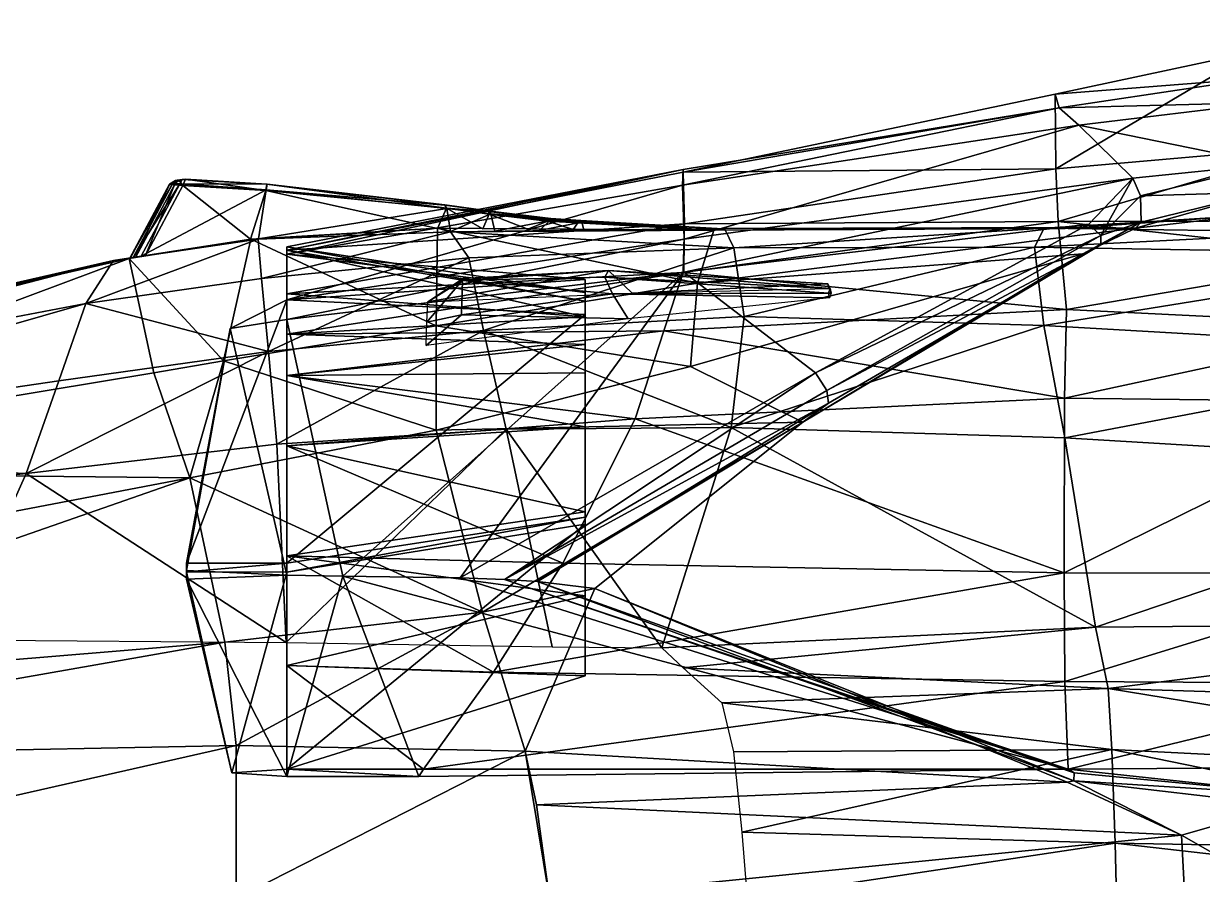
# Model space of a CAD drawing. Extents: x -9.8 to 5.7, y -5.1 to 5.1.
# Drawn here: x -4.6 to -2.585, y 0.041 to 1.496 of the extents above; entities that cross this region are included whole.
import ezdxf

# ---------------------------------------------------------------- set-up
doc = ezdxf.new("R2010")
doc.units = 0
doc.layers.add('ShapeIndexedFaceSet', color=250, linetype='CONTINUOUS')

msp = doc.modelspace()

# ---------------------------------------------------------------- meshes
at = {"layer": 'ShapeIndexedFaceSet', "color": 250}
mesh = msp.add_polyface(dxfattribs=at)
corners = [(-3.40242, 1.145435, -2.465193), (-2.85588, 1.145935, -2.447933), (-2.794831, 1.147124, -2.379913), (-3.42053, 1.142585, -2.388663), (-2.699376, 1.146074, -2.332603), (-2.51614, 1.167054, -2.362123), (-2.317368, 1.495582, -1.927431), (-2.166674, 1.331871, -1.808812), (-2.393364, 1.286081, -1.792802), (-2.498113, 1.447042, -1.927711), (-3.47125, 1.127233, -2.165063), (-2.704422, 1.231184, -2.225913), (-2.796307, 1.321743, -2.079902), (-2.475603, 1.360603, -2.084332), (-2.495149, 1.401512, -1.956022), (-2.829849, 1.351422, -1.955262), (-2.470182, 1.255184, -2.236692), (-2.836078, 1.247121, -1.785162), (-2.836819, 1.374942, -1.919802), (-2.315627, 1.15847, -1.634853), (-2.831754, 1.15715, -1.648363), (-2.481601, 1.207404, -2.299223), (-2.689743, 1.156214, -2.304993), (-3.472, 1.070683, -2.163794), (-2.779514, 1.152964, -2.213183), (-2.365099, 1.138915, -2.417343), (-2.69125, 1.201384, -2.248113), (-2.758809, 1.133294, -2.231103), (-2.306094, 1.209464, -2.313733), (-2.288059, 1.460592, -1.953891), (-2.262363, 1.380703, -2.075182), (-2.286854, 1.262704, -2.241502), (-2.117296, 1.205364, -2.330983)]
mesh.append_faces([[corners[k] for k in face] for face in [(0, 1, 2), (3, 2, 4), (5, 4, 2), (6, 7, 8), (8, 9, 6), (10, 11, 12), (13, 14, 15), (15, 12, 13), (16, 13, 12), (12, 11, 16), (17, 18, 9), (9, 8, 17), (8, 19, 20), (20, 17, 8), (4, 5, 21), (21, 22, 4), (23, 24, 11), (5, 2, 1), (1, 25, 5), (16, 11, 26), (26, 21, 16), (27, 26, 11), (11, 24, 27), (5, 25, 28), (28, 21, 5), (26, 22, 21), (22, 26, 27), (29, 14, 13), (13, 30, 29), (13, 16, 31), (31, 30, 13), (28, 31, 16), (16, 21, 28), (29, 6, 9), (9, 14, 29), (18, 15, 14), (14, 9, 18), (32, 28, 25)]], dxfattribs={"color": 250})
mesh = msp.add_polyface(dxfattribs=at)
corners = [(-2.794831, 1.147124, -2.379913), (-3.42053, 1.142585, -2.388663), (-3.40242, 1.145435, -2.465193), (-4.15036, 1.108022, -1.911443), (-3.47264, 1.241532, -1.915413), (-3.47085, 1.153431, -1.799603), (-4.15036, 1.101352, -1.997633), (-3.47424, 1.219112, -2.051133), (-3.4731, 1.246312, -1.950042), (-2.836078, 1.247121, -1.785162), (-2.831754, 1.15715, -1.648363), (-2.836819, 1.374942, -1.919802), (-2.796307, 1.321743, -2.079902), (-3.47125, 1.127233, -2.165063), (-2.829849, 1.351422, -1.955262), (-2.704422, 1.231184, -2.225913), (-3.472, 1.070683, -2.163794), (-3.42844, 1.142375, -2.398643), (-3.65435, 1.157585, -2.403533), (-3.64777, 1.159065, -2.456233), (-3.415, 1.145595, -2.455483), (-3.79478, 1.140925, -2.464123), (-3.71883, 1.141865, -2.462393), (-3.70006, 1.158985, -2.462673), (-3.8016, 1.170175, -2.465153), (-3.66073, 1.143854, -2.398133), (-3.65305, 1.154744, -2.398733), (-3.69904, 1.162265, -2.456383), (-3.80295, 1.174865, -2.456693), (-3.70333, 1.161105, -2.404623), (-3.80495, 1.174535, -2.406763), (-3.64601, 1.156135, -2.461283), (-3.64287, 1.142795, -2.460663), (-3.80436, 1.170024, -2.398753), (-3.70496, 1.157994, -2.398743), (-3.73816, 1.144355, -2.397963)]
mesh.append_faces([[corners[k] for k in face] for face in [(0, 1, 2), (3, 4, 5), (6, 7, 8), (5, 9, 10), (4, 11, 9), (9, 5, 4), (12, 7, 13), (7, 12, 14), (14, 8, 7), (15, 13, 16), (8, 4, 3), (4, 8, 14), (14, 11, 4), (17, 18, 19), (19, 20, 17), (21, 22, 23), (23, 24, 21), (25, 26, 17), (24, 23, 27), (27, 28, 24), (26, 18, 17), (29, 30, 28), (28, 27, 29), (20, 31, 32), (33, 34, 35), (20, 19, 31), (33, 30, 29), (29, 34, 33), (22, 32, 31), (31, 23, 22), (23, 31, 19), (19, 27, 23), (27, 19, 18), (18, 29, 27), (34, 26, 25), (25, 35, 34), (18, 26, 34), (34, 29, 18)]], dxfattribs={"color": 250})
mesh = msp.add_polyface(dxfattribs=at)
corners = [(-2.746239, 0.359295, -2.770128), (-1.789271, 0.329478, -2.657128), (-1.847254, 0.47206, -2.633127), (-1.827796, 0.208601, -2.830019), (-1.884533, 0.080092, -2.9078), (-2.739865, 0.254712, -2.980509), (-1.904927, 0.000018, -2.92414), (-2.734304, 0.094657, -3.062509), (-2.768291, 0.463619, -2.690057), (-1.96329, 0.736284, -2.574906), (-2.820196, 0.787667, -2.617485), (-2.053507, 0.933207, -2.520964), (-2.85627, 0.979322, -2.562694), (-2.108383, 1.100495, -2.445553), (-2.315627, 1.15847, -1.634853), (-1.762341, 1.14456, -1.615653), (-1.915828, 1.089199, -1.549573), (-2.286797, 1.09727, -1.557433), (-1.916269, 0.962053, -1.420844), (-2.247084, 0.979169, -1.437174), (-1.914802, 0.839197, -1.342895), (-2.231486, 0.84865, -1.348915), (-1.916341, 0.618352, -1.321546), (-2.218513, 0.555899, -1.320267), (-1.851269, 0.384896, -1.323208), (-2.213256, 0.367688, -1.343498), (-1.796, 0.223198, -1.317759), (-2.208988, 0.225865, -1.360339), (-1.751097, 0.000008, -1.30348), (-2.206758, 0.000008, -1.36048), (-2.117296, 1.205364, -2.330983), (-0.89991, 1.042925, -2.394714), (-2.386624, 0.175092, -1.377519), (-2.390748, 0.000008, -1.37605), (-2.443473, 0.158843, -1.383009), (-1.762341, 1.144561, -1.867153), (-1.915828, 1.089201, -1.867153), (-1.916269, 0.962056, -1.867154), (-1.914802, 0.8392, -1.867155), (-1.916341, 0.618355, -1.867156), (-1.434204, 1.252271, -1.867152)]
mesh.append_faces([[corners[k] for k in face] for face in [(0, 1, 2), (3, 1, 0), (4, 3, 5), (6, 4, 7), (8, 2, 9), (10, 9, 11), (12, 11, 13), (14, 15, 16), (16, 17, 14), (17, 16, 18), (18, 19, 17), (19, 18, 20), (20, 21, 19), (21, 20, 22), (22, 23, 21), (23, 22, 24), (24, 25, 23), (25, 24, 26), (26, 27, 25), (26, 28, 29), (29, 27, 26), (30, 13, 31), (31, 13, 11), (32, 27, 29), (29, 33, 32), (34, 32, 33), (15, 35, 36), (36, 16, 15), (16, 36, 37), (37, 18, 16), (18, 37, 38), (38, 20, 18), (20, 38, 39), (39, 22, 20), (37, 36, 35), (38, 37, 35), (39, 38, 35), (40, 39, 35)]], dxfattribs={"color": 250})
mesh = msp.add_polyface(dxfattribs=at)
corners = [(-4.41972, 1.093824, -2.371313), (-4.21215, 1.127134, -2.378223), (-4.25868, 0.918834, -2.262324), (-4.44694, 1.090565, -2.459313), (-4.19921, 1.127135, -2.471663), (-3.89288, 1.145664, -2.387633), (-4.49392, 1.016895, -2.548034), (-4.19362, 1.059815, -2.555614), (-4.34076, 1.227375, -2.431053), (-4.33735, 1.228015, -2.439873), (-4.33508, 1.227745, -2.397283), (-4.34069, 1.226994, -2.405753), (-3.89302, 1.145344, -2.397623), (-4.21244, 1.126864, -2.388213), (-4.18655, 1.210214, -2.390133), (-4.39278, 1.098034, -2.382213), (-4.32822, 1.219034, -2.384983), (-4.40906, 1.095514, -2.386493), (-4.34241, 1.220224, -2.388523), (-4.35099, 1.220455, -2.402703), (-4.35108, 1.220905, -2.432923), (-4.41843, 1.094254, -2.400653), (-4.34562, 1.221635, -2.447493), (-4.41852, 1.094695, -2.430873), (-4.41289, 1.095755, -2.445443), (-4.39955, 1.097795, -2.450953), (-4.33344, 1.221495, -2.452963), (-4.19892, 1.127425, -2.461673), (-4.18572, 1.211235, -2.463613), (-4.32938, 1.229215, -2.443163), (-4.18415, 1.220875, -2.453743), (-4.18468, 1.220944, -2.400273), (-4.32387, 1.229464, -2.394333)]
mesh.append_faces([[corners[k] for k in face] for face in [(0, 1, 2), (3, 4, 1), (1, 0, 3), (5, 1, 4), (6, 7, 4), (4, 3, 6), (8, 9, 10), (10, 11, 8), (12, 13, 14), (13, 15, 16), (16, 14, 13), (15, 17, 18), (18, 16, 15), (19, 18, 17), (20, 19, 21), (22, 20, 23), (24, 25, 26), (26, 22, 24), (25, 27, 28), (28, 26, 25), (29, 30, 31), (31, 32, 29), (14, 16, 32), (32, 31, 14), (16, 18, 10), (10, 32, 16), (18, 19, 11), (11, 10, 18), (19, 20, 8), (8, 11, 19), (20, 22, 9), (9, 8, 20), (22, 26, 29), (29, 9, 22), (26, 28, 30), (30, 29, 26), (29, 32, 10), (10, 9, 29)]], dxfattribs={"color": 250})
mesh = msp.add_polyface(dxfattribs=at)
corners = [(-3.47085, 1.153431, -1.799603), (-4.15036, 1.033461, -1.796074), (-4.15036, 1.108022, -1.911443), (-3.47424, 1.219112, -2.051133), (-4.15036, 1.101352, -1.997633), (-4.15036, 1.023453, -2.107454), (-3.4731, 1.246312, -1.950042), (-4.15036, 1.114102, -1.948183), (-3.64047, 0.994105, -1.716514), (-3.64047, 1.021341, -1.788114), (-3.64047, 1.057961, -1.889574), (-3.64047, 1.035711, -1.827124), (-3.47125, 1.127233, -2.165063), (-4.15043, 0.989513, -2.112634), (-4.21215, 1.127134, -2.378223), (-3.89288, 1.145664, -2.387633), (-3.89506, 0.978995, -2.276254), (-4.19921, 1.127135, -2.471663), (-3.87068, 1.139675, -2.475843), (-4.19362, 1.059815, -2.555614), (-3.83944, 1.094895, -2.557353), (-4.18161, 0.934794, -2.599694), (-3.88025, 1.185655, -2.408373), (-4.18468, 1.220944, -2.400273), (-4.18415, 1.220875, -2.453743), (-3.88053, 1.185405, -2.456923), (-4.18655, 1.210214, -2.390133), (-3.87765, 1.179985, -2.398773), (-3.89302, 1.145344, -2.397623), (-4.19892, 1.127425, -2.461673), (-3.87074, 1.139995, -2.465843), (-3.87701, 1.179545, -2.467033), (-4.18572, 1.211235, -2.463613), (-3.73816, 1.144355, -2.397963), (-3.81559, 1.144845, -2.397793), (-3.80436, 1.170024, -2.398753), (-3.8016, 1.170175, -2.465153), (-3.79478, 1.140925, -2.464123), (-3.80295, 1.174865, -2.456693), (-3.80495, 1.174535, -2.406763), (-3.60067, 1.07336, -1.625334), (-3.84901, 1.05967, -1.676914), (-3.90936, 1.01999, -1.718484), (-3.85025, 1.05672, -1.624964)]
mesh.append_faces([[corners[k] for k in face] for face in [(0, 1, 2), (3, 4, 5), (6, 7, 4), (2, 1, 8), (8, 9, 2), (5, 4, 10), (4, 7, 11), (11, 10, 4), (12, 5, 13), (14, 15, 16), (17, 18, 15), (18, 17, 19), (19, 20, 18), (20, 19, 21), (2, 7, 6), (7, 2, 9), (9, 11, 7), (22, 23, 24), (24, 25, 22), (26, 27, 28), (29, 30, 31), (31, 32, 29), (27, 26, 23), (23, 22, 27), (32, 31, 25), (25, 24, 32), (33, 34, 35), (36, 31, 30), (30, 37, 36), (38, 25, 31), (31, 36, 38), (22, 25, 38), (38, 39, 22), (34, 28, 27), (27, 35, 34), (27, 22, 39), (39, 35, 27), (40, 41, 42), (42, 41, 43)]], dxfattribs={"color": 250})
mesh = msp.add_polyface(dxfattribs=at)
corners = [(-4.59571, 0.726492, -2.651876), (-4.72387, 0.442269, -2.745097), (-4.1518, 0.437756, -2.751067), (-5.39214, 0.87477, -2.414715), (-4.44694, 1.090565, -2.459313), (-4.41972, 1.093824, -2.371313), (-5.39214, 0.872137, -2.326355), (-5.39316, 0.730756, -2.175816), (-4.37784, 0.898379, -2.255935), (-5.39216, 0.344049, -1.853608), (-5.39257, 0.513715, -2.004487), (-4.31606, 0.719052, -2.104526), (-4.25611, 0.438064, -1.876057), (-5.39214, 0.23885, -1.729409), (-4.23674, 0.26175, -1.689339), (-4.49392, 1.016895, -2.548034), (-4.53986, 0.885034, -2.598735), (-4.18161, 0.934794, -2.599694), (-5.39232, 0.759523, -2.583825), (-5.39214, 0.845908, -2.515165), (-5.39252, 0.642005, -2.649556), (-5.39271, 0.450967, -2.737497), (-5.39214, 0.238853, -2.158019), (-5.94113, 0.197587, -2.158019), (-4.23674, 0.261754, -2.158018), (-5.39214, 0.000013, -2.15802), (-5.98068, 0.000013, -2.17569), (-4.23674, 0.000013, -2.15802), (-6.17555, 0.678246, -2.358186), (-6.17617, 0.667929, -2.279966), (-6.17861, 0.644184, -2.472466), (-5.94113, 0.198079, -1.748229), (-6.18079, 0.58871, -2.542917), (-4.40906, 1.095514, -2.386493), (-4.41843, 1.094254, -2.400653), (-4.35099, 1.220455, -2.402703), (-4.41852, 1.094695, -2.430873), (-4.35108, 1.220905, -2.432923), (-4.41289, 1.095755, -2.445443), (-4.34562, 1.221635, -2.447493), (-5.58158, 0.419782, -2.862798), (-5.53019, 0.43445, -2.737498), (-5.78919, 0.403333, -2.737498), (-5.68817, 0.404736, -2.937358), (-5.60844, 0.414406, -2.934668), (-5.58984, 0.418129, -2.884888), (-5.69656, 0.405044, -2.885118)]
mesh.append_faces([[corners[k] for k in face] for face in [(0, 1, 2), (3, 4, 5), (5, 6, 3), (7, 6, 5), (5, 8, 7), (9, 10, 11), (11, 12, 9), (13, 9, 12), (12, 14, 13), (7, 8, 11), (11, 10, 7), (15, 16, 17), (17, 16, 0), (18, 16, 15), (15, 19, 18), (18, 20, 0), (0, 16, 18), (20, 21, 1), (1, 0, 20), (19, 15, 4), (4, 3, 19), (13, 22, 23), (14, 24, 22), (22, 13, 14), (22, 25, 26), (24, 27, 25), (25, 22, 24), (28, 3, 6), (29, 6, 7), (18, 19, 30), (13, 31, 9), (20, 18, 32), (30, 19, 3), (33, 34, 35), (34, 36, 37), (36, 38, 39), (40, 41, 42), (43, 44, 45), (46, 45, 40)]], dxfattribs={"color": 250})
mesh = msp.add_polyface(dxfattribs=at)
corners = [(-3.89288, 1.145664, -2.387633), (-3.42053, 1.142585, -2.388663), (-3.44829, 1.052144, -2.295854), (-3.89506, 0.978995, -2.276254), (-3.46031, 0.909676, -2.194455), (-3.89508, 0.800592, -2.141915), (-3.81416, 0.97118, -2.596584), (-3.36884, 0.99502, -2.584904), (-3.38611, 1.112495, -2.543163), (-3.83944, 1.094895, -2.557353), (-2.78992, 1.101984, -2.294393), (-3.39084, 0.805106, -2.645335), (-4.15036, 0.893882, -1.626605), (-3.50578, 0.970508, -1.549834), (-3.55495, 0.820081, -1.458395), (-4.15036, 0.964618, -1.699634), (-3.47304, 1.06997, -1.676324), (-4.15036, 1.023453, -2.107454), (-3.47125, 1.127233, -2.165063), (-3.47424, 1.219112, -2.051133), (-2.831754, 1.15715, -1.648363), (-3.47085, 1.153431, -1.799603), (-3.64047, 0.994105, -1.716514), (-3.64047, 0.946954, -1.660324), (-3.64047, 0.806206, -1.525475), (-3.64047, 1.057961, -1.889574), (-3.64047, 1.035711, -1.827124), (-3.64047, 1.021341, -1.788114), (-3.64047, 0.651656, -1.806386), (-3.64047, 0.998034, -1.974054), (-4.15036, 1.033461, -1.796074), (-2.817828, 1.006999, -1.464934), (-4.15043, 0.989513, -2.112634), (-3.472, 1.070683, -2.163794), (-3.87068, 1.139675, -2.475843), (-3.40242, 1.145435, -2.465193), (-3.60067, 1.07336, -1.625334), (-3.22539, 1.05067, -1.586614), (-3.22151, 1.04279, -1.576194), (-3.60669, 1.06223, -1.599524), (-3.90936, 1.01999, -1.718484), (-3.56005, 1.03496, -1.652864), (-3.22391, 1.04263, -1.592884), (-3.22272, 1.02695, -1.572954), (-3.56716, 0.990883, -1.594954), (-3.59362, 1.03347, -1.579884), (-3.2242, 1.03499, -1.566694), (-3.85201, 0.997998, -1.602964), (-3.85025, 1.05672, -1.624964), (-3.84901, 1.05967, -1.676914)]
mesh.append_faces([[corners[k] for k in face] for face in [(0, 1, 2), (2, 3, 0), (3, 2, 4), (4, 5, 3), (6, 7, 8), (8, 9, 6), (10, 4, 2), (11, 7, 6), (12, 13, 14), (15, 16, 13), (17, 18, 19), (20, 16, 21), (22, 23, 24), (25, 26, 27), (25, 27, 22), (25, 22, 24), (28, 29, 25), (30, 21, 16), (31, 13, 16), (32, 33, 18), (34, 9, 8), (8, 35, 34), (1, 0, 34), (34, 35, 1), (36, 37, 38), (38, 39, 36), (40, 41, 36), (41, 42, 37), (37, 36, 41), (43, 44, 45), (45, 46, 43), (47, 45, 44), (46, 45, 39), (39, 38, 46), (45, 47, 48), (48, 39, 45), (36, 39, 48), (48, 49, 36)]], dxfattribs={"color": 250})
mesh = msp.add_polyface(dxfattribs=at)
corners = [(-2.699376, 1.146074, -2.332603), (-3.44829, 1.052144, -2.295854), (-3.42053, 1.142585, -2.388663), (-2.78992, 1.101984, -2.294393), (-3.36884, 0.99502, -2.584904), (-2.85627, 0.979322, -2.562694), (-2.872244, 1.113345, -2.515363), (-3.38611, 1.112495, -2.543163), (-2.768291, 0.463619, -2.690057), (-2.820196, 0.787667, -2.617485), (-3.39084, 0.805106, -2.645335), (-1.96329, 0.736284, -2.574906), (-2.053507, 0.933207, -2.520964), (-2.108383, 1.100495, -2.445553), (-2.365099, 1.138915, -2.417343), (-2.85588, 1.145935, -2.447933), (-3.55495, 0.820081, -1.458395), (-2.820861, 0.855522, -1.376285), (-2.821391, 0.556942, -1.362667), (-3.50578, 0.970508, -1.549834), (-2.817828, 1.006999, -1.464934), (-2.231486, 0.84865, -1.348915), (-2.218513, 0.555899, -1.320267), (-2.247084, 0.979169, -1.437174), (-3.47304, 1.06997, -1.676324), (-2.831754, 1.15715, -1.648363), (-2.286797, 1.09727, -1.557433), (-2.315627, 1.15847, -1.634853), (-3.40242, 1.145435, -2.465193), (-2.689743, 1.156214, -2.304993), (-2.758742, 1.117194, -2.258183), (-2.758809, 1.133294, -2.231103), (-3.22722, 0.86858, -2.078775), (-3.2242, 0.847027, -2.085005), (-2.779514, 1.152964, -2.213183), (-3.24638, 0.898819, -2.079545), (-3.472, 1.070683, -2.163794), (-3.26859, 0.814007, -2.090935), (-3.46031, 0.909676, -2.194455), (-3.22391, 1.04263, -1.592884), (-3.22004, 1.03475, -1.582454), (-3.22151, 1.04279, -1.576194), (-3.22539, 1.05067, -1.586614), (-3.22272, 1.02695, -1.572954), (-3.2242, 1.03499, -1.566694)]
mesh.append_faces([[corners[k] for k in face] for face in [(0, 1, 2), (1, 0, 3), (4, 5, 6), (6, 7, 4), (8, 9, 10), (11, 9, 8), (12, 5, 9), (6, 13, 14), (14, 15, 6), (10, 9, 5), (5, 4, 10), (13, 6, 5), (16, 17, 18), (19, 20, 17), (18, 17, 21), (21, 22, 18), (17, 20, 23), (23, 21, 17), (24, 25, 20), (26, 25, 27), (26, 23, 20), (20, 25, 26), (7, 6, 15), (15, 28, 7), (3, 0, 29), (29, 30, 3), (31, 30, 29), (30, 31, 32), (32, 33, 30), (31, 34, 35), (35, 32, 31), (34, 36, 35), (3, 37, 38), (37, 3, 30), (30, 33, 37), (39, 40, 41), (41, 42, 39), (40, 43, 44), (44, 41, 40)]], dxfattribs={"color": 250})
mesh = msp.add_polyface(dxfattribs=at)
corners = [(-4.18161, 0.934794, -2.599694), (-4.19362, 1.059815, -2.555614), (-4.49392, 1.016895, -2.548034), (-4.25868, 0.918834, -2.262324), (-4.31606, 0.719052, -2.104526), (-4.37784, 0.898379, -2.255935), (-4.41972, 1.093824, -2.371313), (-4.59571, 0.726492, -2.651876), (-4.16749, 0.776479, -2.654995), (-4.15036, 0.774088, -1.524335), (-3.55495, 0.820081, -1.458395), (-3.67851, 0.573412, -1.417147), (-4.15036, 0.893882, -1.626605), (-4.15043, 0.989513, -2.112634), (-4.15043, 0.553001, -1.898807), (-4.05492, 0.551175, -1.896407), (-3.472, 1.070683, -2.163794), (-3.50578, 0.970508, -1.549834), (-4.15036, 0.964618, -1.699634), (-3.85382, 0.54837, -1.887497), (-4.15036, 0.585609, -1.444007), (-3.64047, 0.661214, -1.463676), (-3.64047, 0.806206, -1.525475), (-3.64047, 0.898362, -1.604145), (-4.15036, 0.573183, -1.889497), (-4.15036, 1.023453, -2.107454), (-3.64047, 0.998034, -1.974054), (-3.64047, 0.651656, -1.806386), (-3.64047, 0.946954, -1.660324), (-3.64047, 0.994105, -1.716514), (-4.15036, 1.033461, -1.796074), (-3.64047, 1.057961, -1.889574), (-3.47304, 1.06997, -1.676324), (-4.32192, 0.560677, -1.904777), (-4.2473, 0.97437, -2.094554), (-4.32185, 0.573346, -1.889307), (-3.89508, 0.800592, -2.141915), (-3.89506, 0.978995, -2.276254), (-4.21215, 1.127134, -2.378223), (-3.81416, 0.97118, -2.596584), (-3.83944, 1.094895, -2.557353), (-3.77532, 0.802484, -2.651065), (-4.1518, 0.437756, -2.751067), (-3.56716, 0.990883, -1.594954), (-3.91235, 0.945363, -1.623354), (-3.85201, 0.997998, -1.602964), (-3.91086, 0.984942, -1.670924), (-3.85025, 1.05672, -1.624964), (-3.90936, 1.01999, -1.718484)]
mesh.append_faces([[corners[k] for k in face] for face in [(0, 1, 2), (3, 4, 5), (3, 5, 6), (7, 8, 0), (9, 10, 11), (10, 9, 12), (13, 14, 15), (15, 16, 13), (17, 12, 18), (16, 15, 19), (9, 20, 21), (21, 22, 9), (12, 9, 22), (22, 23, 12), (24, 25, 26), (26, 27, 24), (18, 28, 29), (29, 30, 18), (31, 26, 25), (32, 18, 30), (12, 23, 28), (28, 18, 12), (33, 34, 35), (14, 13, 34), (34, 33, 14), (25, 34, 13), (25, 24, 35), (35, 34, 25), (36, 4, 3), (3, 37, 36), (37, 3, 38), (0, 39, 40), (39, 0, 8), (8, 41, 39), (41, 8, 42), (43, 44, 45), (46, 47, 45), (45, 44, 46), (47, 46, 48)]], dxfattribs={"color": 250})
mesh = msp.add_polyface(dxfattribs=at)
corners = [(-3.72363, -0.160349, -1.565181), (-3.70109, 0.000013, -2.15802), (-3.70109, 0.000009, -1.48014), (-3.50925, 0.428771, -2.739388), (-3.39084, 0.805106, -2.645335), (-3.77532, 0.802484, -2.651065), (-3.69708, 0.430423, -2.745408), (-3.74315, 0.251744, -1.635999), (-3.81569, 0.489771, -1.882617), (-3.62381, 0.529925, -1.882947), (-2.816384, 0.198999, -1.483449), (-3.72363, 0.16037, -1.565179), (-2.621109, 0.108071, -1.400179), (-3.89508, 0.800592, -2.141915), (-3.26859, 0.814007, -2.090935), (-3.46031, 0.909676, -2.194455), (-3.81416, 0.97118, -2.596584), (-3.91701, 0.221053, -1.430879), (-3.79725, 0.386976, -1.415758), (-2.820171, 0.371119, -1.381928), (-2.814905, 0.221053, -1.430879), (-3.85382, 0.54837, -1.887497), (-4.05492, 0.551175, -1.896407), (-3.92486, 0.208385, -1.446349), (-3.67851, 0.573412, -1.417147), (-2.821391, 0.556942, -1.362667), (-3.55495, 0.820081, -1.458395), (-2.820861, 0.855522, -1.376285), (-3.50578, 0.970508, -1.549834), (-3.24638, 0.898819, -2.079545), (-3.472, 1.070683, -2.163794), (-3.64047, 0.946954, -1.660324), (-3.64047, 0.898362, -1.604145), (-3.64047, 0.806206, -1.525475), (-3.64047, 0.38077, -1.453578), (-3.64047, 0.640095, -1.796896), (-3.64047, 0.651656, -1.806386), (-3.64047, 0.517332, -1.447477), (-3.64047, 1.057961, -1.889574), (-3.64047, 0.661214, -1.463676), (-3.72178, 0.542175, -1.879807), (-2.805128, 0.201472, -1.470559), (-3.2242, 0.847027, -2.085005), (-3.77832, 0.545391, -1.883587), (-3.22722, 0.86858, -2.078775), (-2.804657, 0.215074, -1.438409), (-2.768291, 0.463619, -2.690057), (-3.47263, 0.394126, -2.856718), (-3.74315, 0.251748, -2.158018)]
mesh.append_faces([[corners[k] for k in face] for face in [(0, 1, 2), (3, 4, 5), (5, 6, 3), (7, 8, 9), (9, 10, 7), (2, 11, 12), (11, 7, 10), (8, 13, 14), (14, 9, 8), (14, 13, 15), (16, 5, 4), (17, 18, 19), (20, 21, 22), (22, 23, 20), (18, 24, 25), (25, 24, 26), (27, 26, 28), (21, 29, 30), (31, 32, 33), (34, 35, 36), (37, 34, 36), (37, 36, 38), (37, 38, 33), (39, 37, 33), (9, 40, 41), (14, 42, 40), (40, 9, 14), (20, 23, 17), (43, 21, 20), (29, 21, 43), (43, 44, 29), (40, 43, 45), (42, 44, 43), (43, 40, 42), (46, 3, 47), (1, 11, 2), (11, 1, 48), (48, 7, 11)]], dxfattribs={"color": 250})
mesh = msp.add_polyface(dxfattribs=at)
corners = [(-4.1518, 0.437756, -2.751067), (-4.16749, 0.776479, -2.654995), (-4.59571, 0.726492, -2.651876), (-4.23674, 0.26175, -1.689339), (-4.25611, 0.438064, -1.876057), (-3.81569, 0.489771, -1.882617), (-3.74315, 0.251744, -1.635999), (-4.31606, 0.719052, -2.104526), (-3.89508, 0.800592, -2.141915), (-4.15036, 0.398573, -1.422948), (-3.79725, 0.386976, -1.415758), (-3.91701, 0.221053, -1.430879), (-4.15036, 0.221053, -1.430879), (-4.15043, 0.208385, -1.446349), (-3.92486, 0.208385, -1.446349), (-4.05492, 0.551175, -1.896407), (-4.15043, 0.553001, -1.898807), (-4.15036, 0.585609, -1.444007), (-3.67851, 0.573412, -1.417147), (-4.15036, 0.774088, -1.524335), (-3.64047, 0.38077, -1.453578), (-3.64047, 0.517332, -1.447477), (-4.15036, 0.558155, -1.877157), (-3.64047, 0.640095, -1.796896), (-3.64047, 0.661214, -1.463676), (-4.15036, 0.573183, -1.889497), (-3.64047, 0.651656, -1.806386), (-4.24456, 0.214881, -1.438419), (-4.32192, 0.545649, -1.892437), (-4.32185, 0.558318, -1.876967), (-4.32185, 0.573346, -1.889307), (-4.32192, 0.560677, -1.904777), (-3.69708, 0.430423, -2.745408), (-3.77532, 0.802484, -2.651065), (-3.74315, 0.251748, -2.158018), (-4.23674, 0.261754, -2.158018), (-3.70109, 0.000013, -2.15802), (-4.23674, 0.000013, -2.15802)]
mesh.append_faces([[corners[k] for k in face] for face in [(0, 1, 2), (3, 4, 5), (5, 6, 3), (7, 8, 5), (5, 4, 7), (9, 10, 11), (11, 12, 9), (13, 14, 15), (15, 16, 13), (17, 18, 10), (10, 9, 17), (18, 17, 19), (9, 12, 20), (20, 21, 9), (12, 22, 23), (23, 20, 12), (17, 9, 21), (21, 24, 17), (22, 25, 26), (26, 23, 22), (27, 28, 29), (12, 11, 14), (14, 13, 12), (30, 29, 28), (28, 31, 30), (22, 12, 27), (27, 29, 22), (13, 27, 12), (13, 16, 28), (28, 27, 13), (31, 28, 16), (25, 22, 29), (29, 30, 25), (0, 32, 33), (6, 34, 35), (35, 3, 6), (34, 36, 37), (37, 35, 34)]], dxfattribs={"color": 250})
mesh = msp.add_polyface(dxfattribs=at)
corners = [(-1.904927, 0.000018, -2.92414), (-2.731849, 0.000019, -3.07333), (-2.734304, -0.094614, -3.062511), (-3.70109, 0.000009, -1.48014), (-2.615046, 0.000008, -1.39502), (-2.621109, -0.10805, -1.400181), (-2.431068, 0.000008, -1.37946), (-2.443473, -0.158824, -1.383011), (-2.390748, 0.000008, -1.37605), (-3.36345, 0.000019, -3.18728), (-1.847254, 0.47206, -2.633127), (-2.768291, 0.463619, -2.690057), (-2.746239, 0.359295, -2.770128), (-2.739865, 0.254712, -2.980509), (-1.827796, 0.208601, -2.830019), (-2.734304, 0.094657, -3.062509), (-1.884533, 0.080092, -2.9078), (-3.39084, 0.805106, -2.645335), (-3.50925, 0.428771, -2.739388), (-2.621109, 0.108071, -1.400179), (-2.816384, 0.198999, -1.483449), (-3.72363, 0.16037, -1.565179), (-2.820171, 0.371119, -1.381928), (-2.814905, 0.221053, -1.430879), (-3.91701, 0.221053, -1.430879), (-2.821391, 0.556942, -1.362667), (-3.79725, 0.386976, -1.415758), (-2.213256, 0.367688, -1.343498), (-2.208988, 0.225865, -1.360339), (-2.218513, 0.555899, -1.320267), (-2.805128, 0.201472, -1.470559), (-3.62381, 0.529925, -1.882947), (-2.443473, 0.158843, -1.383009), (-2.804657, 0.215074, -1.438409), (-3.77832, 0.545391, -1.883587), (-2.386624, 0.175092, -1.377519), (-3.72178, 0.542175, -1.879807), (-3.47263, 0.394126, -2.856718), (-3.40706, 0.3344, -3.069558), (-3.38709, 0.250582, -3.127899), (-3.37258, 0.113569, -3.173409)]
mesh.append_faces([[corners[k] for k in face] for face in [(0, 1, 2), (3, 4, 5), (5, 4, 6), (7, 6, 8), (2, 1, 9), (10, 11, 12), (12, 13, 14), (13, 15, 16), (15, 1, 0), (17, 18, 11), (19, 4, 3), (20, 19, 21), (22, 23, 24), (25, 22, 26), (23, 22, 27), (27, 28, 23), (22, 25, 29), (29, 27, 22), (30, 20, 31), (30, 32, 19), (19, 20, 30), (19, 32, 6), (6, 4, 19), (23, 33, 34), (23, 28, 35), (35, 33, 23), (33, 30, 36), (30, 33, 35), (35, 32, 30), (8, 6, 32), (37, 12, 11), (12, 37, 38), (38, 13, 12), (38, 39, 13), (13, 39, 40), (40, 15, 13), (15, 40, 9), (9, 1, 15)]], dxfattribs={"color": 250})

doc.saveas('drawing.dxf')
